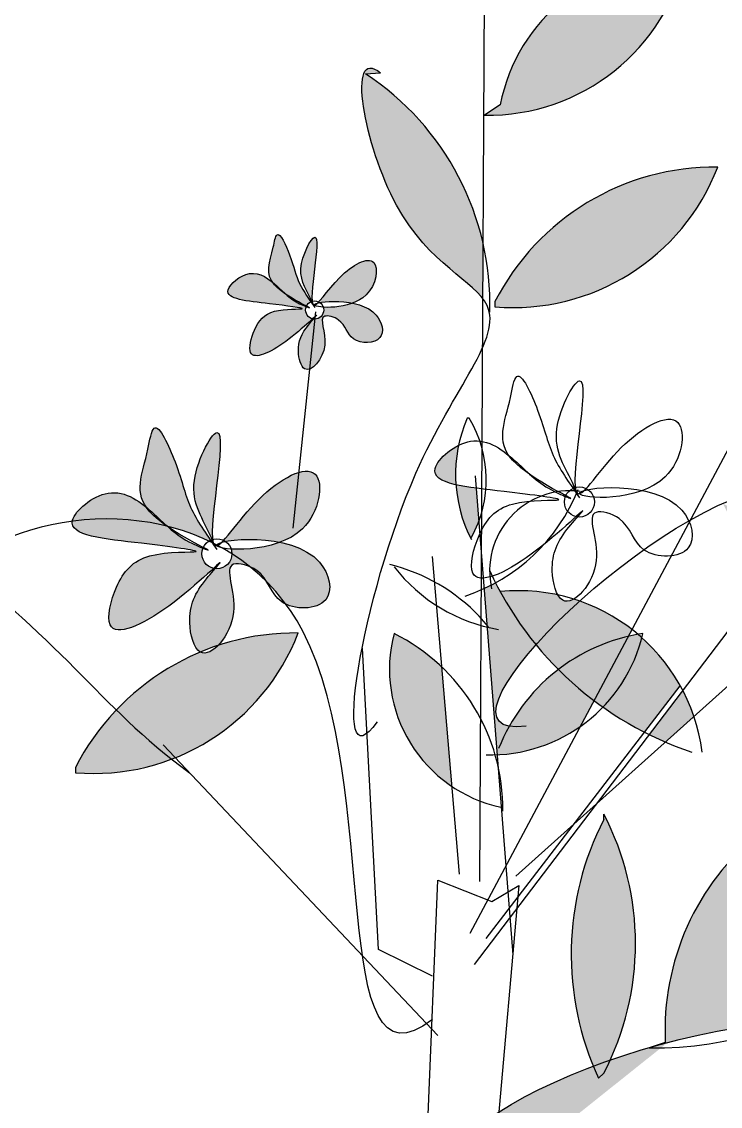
# Model space of a CAD drawing. Header units: millimetres. Extents: x 351279 to 387190, y -1289537 to -1277077.
# Drawn here: x 358869.1 to 358921.3, y -1283319.8 to -1283238.8 of the extents above; entities that cross this region are included whole.
import ezdxf

# ---------------------------------------------------------------- set-up
doc = ezdxf.new("R2010")
doc.units = ezdxf.units.MM
doc.header["$LTSCALE"] = 20

# ---------------------------------------------------------------- blocks, each defined once
blk = doc.blocks.new('fhfghfghdf')
h = blk.add_hatch(color=232)
h.paths.add_polyline_path([(-90030.0408381067, 5932.037843426331), (-90030.06616863665, 5931.996554873164, 0.3211937202647364), (-90027.25127120432, 5911.508832451876), (-90026.8471171647, 5911.508832451876, 0.3315970748971576)])
h.paths.add_polyline_path([(-90048.19444010619, 5968.058353575278, 0.2445812914340695), (-90046.14724515732, 5940.430810709769), (-90045.7430911177, 5942.038845522579, 0.2402841023309224)])
h.paths.add_polyline_path([(-90037.70255285797, 5968.555566073828), (-90037.70255285797, 5968.958707196291, 0.3334594632524944), (-90057.4068348914, 5980.609032658514), (-90057.81098893103, 5980.609032658514, 0.1257446693945265)])
edge = h.paths.add_edge_path()
edge.add_spline(control_points=[(-90029.04396051963, 5959.104460407953), (-90029.11724380749, 5959.166261931759), (-90029.19091539657, 5959.227861792963), (-90029.26495098052, 5959.289245518288)], knot_values=[44.35602389406913, 44.35602389406913, 44.35602389406913, 44.35602389406913, 44.92837347126904, 44.92837347126904, 44.92837347126904, 44.92837347126904], degree=3, periodic=0)
edge.add_line((-90029.26495098052, 5959.289245518288), (-90029.26495098052, 5957.706993180092))
edge.add_arc((-90017.31431329258, 5943.679274813094), 18.42809332872148, 130.4286818181292, 151.6390803668907)
edge.add_spline(control_points=[(-90033.53053385507, 5952.433063387224), (-90032.06539878261, 5950.178923204992), (-90030.68449070911, 5947.844768975488), (-90029.31722114365, 5945.560465883888)], knot_values=[388.6644557781722, 388.6644557781722, 388.6644557781722, 388.6644557781722, 411.888008713775, 411.888008713775, 411.888008713775, 411.888008713775], degree=3, periodic=0)
edge.add_arc((-90059.67602661115, 5952.947732282104), 31.24465993176573, 346.3238960305467, 371.3644437658426)
edge = h.paths.add_edge_path()
edge.add_spline(control_points=[(-90060.19819560445, 5985.476467968098), (-90062.24497605085, 5990.642876185229), (-90063.64276351334, 5996.33190384095), (-90064.9684626144, 6002.351294294704)], knot_values=[199.8446034045002, 199.8446034045002, 199.8446034045002, 199.8446034045002, 253.8935608876245, 253.8935608876245, 253.8935608876245, 253.8935608876245], degree=3, periodic=0)
edge.add_arc((-90076.6163226232, 5989.946958763475), 17.0158803109278, 46.80143936070097, 49.91219503292963)
edge.add_arc((-90052.72269627807, 5990.549405608946), 17.93017949576579, 136.1758865720884, 224.8875711919066)
edge.add_line((-90065.42610188665, 5977.895757016758), (-90065.02194784698, 5977.492615894254))
edge.add_arc((-90076.6163226232, 5989.946958763475), 17.0158803109278, 312.9520090475782, 344.7682065498893)
edge = h.paths.add_edge_path()
edge.add_spline(control_points=[(-90064.9684626144, 6002.351294294704), (-90063.64276351334, 5996.33190384095), (-90062.24497605085, 5990.642876185229), (-90060.19819560445, 5985.476467968098)], knot_values=[199.8446034045002, 199.8446034045002, 199.8446034045002, 199.8446034045002, 253.8935608876245, 253.8935608876245, 253.8935608876245, 253.8935608876245], degree=3, periodic=0)
edge.add_arc((-90076.6163226232, 5989.946958763475), 17.0158803109278, 344.7682065498872, 406.8014393607017)
edge = h.paths.add_edge_path()
edge.add_line((-90071.46005079207, 6050.610638296182), (-90071.8642048317, 6050.207497173719))
edge.add_arc((-90076.6053034531, 6031.804571232104), 19.00383380664665, 75.55318758878634, 183.1098272321223)
edge.add_spline(control_points=[(-90109.11728068766, 6019.976442688281), (-90117.38784171232, 6023.006248162765), (-90099.32397739588, 6031.652357266052), (-90086.5382256648, 6032.431122687534)], knot_values=[0, 0, 0, 0, 82.57555180962385, 82.57555180962385, 82.57555180962385, 82.57555180962385], degree=3, periodic=0)
edge.add_arc((-90096.19144184409, 6055.78025714205), 25.26591898939923, 292.4616347306597, 348.1934248338533)
h.paths.add_polyline_path([(-90072.66542248902, 6001.998160510237), (-90072.66542248902, 6002.799913079314, 0.2315958028063422), (-90076.43893017851, 6029.361713392753, 0.2788354804502062)])
edge = h.paths.add_edge_path(flags=17)
edge.add_arc((-90080.64091615476, 6037.511246546485), 21.97345675393397, 152.184716128559, 202.374750704442)
edge.add_spline(control_points=[(-90100.96007650123, 6029.146766614533), (-90100.54731201749, 6029.302300678271), (-90100.12783591647, 6029.454551320488), (-90099.70279268523, 6029.603030384864)], knot_values=[52.76892196994639, 52.76892196994639, 52.76892196994639, 52.76892196994639, 55.5006365901859, 55.5006365901859, 55.5006365901859, 55.5006365901859], degree=3, periodic=0)
edge.add_arc((-90118.75179882161, 6038.296715368205), 20.93907336473535, 335.4687444736441, 386.8824472390087)
edge = h.paths.add_edge_path()
edge.add_ellipse((-90111.0246041375, 6027.126535512085), major_axis=(-53.42632785916329, 0), ratio=0.187329327768345, start_angle=101.16663213360329, end_angle=109.5850379430043, ccw=False)
edge.add_arc((-90084.0355713289, 6036.51815828422), 25.4167077686322, 229.0971000890831, 251.6182804077233)
edge.add_line((-90092.05063554463, 6012.398295527274), (-90091.27777957376, 6012.398295527274))
edge.add_arc((-90105.0018071154, 6010.606156406569), 13.8405453140987, 7.439817222256023, 30.81995260291743)
edge = h.paths.add_edge_path()
edge.add_arc((-90123.19531306502, 6043.012296402207), 18.47965123778917, 89.39543683551527, 108.252273402177)
edge.add_spline(control_points=[(-90128.98316734399, 6060.562175396539), (-90129.44205725953, 6060.090626386652), (-90129.94611567805, 6059.862593222267), (-90130.3172246035, 6060.064448345831)], knot_values=[192.4519261778176, 192.4519261778176, 192.4519261778176, 192.4519261778176, 197.8944604634299, 197.8944604634299, 197.8944604634299, 197.8944604634299], degree=3, periodic=0)
edge.add_arc((-90123.19531306502, 6043.012296402207), 18.47965123778917, 112.6680842649765, 136.4776870886987)
edge.add_spline(control_points=[(-90136.59502362912, 6055.738068153592), (-90135.32963384963, 6054.503163063014), (-90134.01480219982, 6053.296800656759), (-90132.46537476937, 6052.067859068076)], knot_values=[140.4680655407784, 140.4680655407784, 140.4680655407784, 140.4680655407784, 160.1639195077107, 160.1639195077107, 160.1639195077107, 160.1639195077107], degree=3, periodic=0)
edge.add_arc((-90138.28727575239, 6067.380843858618), 16.38236961649548, 290.8164902992045, 338.9287719473182)
edge = h.paths.add_edge_path()
edge.add_spline(control_points=[(-90145.84341682424, 6064.550350777487), (-90146.38686399044, 6065.00522359414), (-90146.95864130829, 6065.471368902829), (-90147.5630785448, 6065.94998217262)], knot_values=[92.72362769117014, 92.72362769117014, 92.72362769117014, 92.72362769117014, 98.35592228130163, 98.35592228130163, 98.35592228130163, 98.35592228130163], degree=3, periodic=0)
edge.add_arc((-90131.31776695813, 6049.512040732388), 23.11095124266154, 134.6623117713088, 191.5947585914962)
edge.add_line((-90153.95710781154, 6044.867009724551), (-90153.18425184068, 6044.867009724551))
edge.add_arc((-90163.35667177809, 6059.871319336243), 18.12753249359946, 304.1359574526325, 374.9583842200699)
edge = h.paths.add_edge_path()
edge.add_arc((-90131.72031441609, 6077.71211687384), 21.97345675393397, 152.184716128559, 202.6450060380954)
edge.add_spline(control_points=[(-90151.99979491388, 6069.251888008343), (-90151.76994880657, 6069.090196817124), (-90151.54322261053, 6068.929539854166), (-90151.31991326695, 6068.770082555036)], knot_values=[80.50595904682069, 80.50595904682069, 80.50595904682069, 80.50595904682069, 82.2035474784287, 82.2035474784287, 82.2035474784287, 82.2035474784287], degree=3, periodic=0)
edge.add_line((-90151.31991326695, 6068.770082555036), (-90151.25565712628, 6068.83352295297))
edge.add_arc((-90169.83119708292, 6078.49758569556), 20.93907336473535, 332.5139591992158, 386.8824472390087)
h.paths.add_polyline_path([(-90158.99130725201, 6059.167195372158), (-90158.60133405504, 6059.55674746769, 0.1322657631513405), (-90173.30686875757, 6071.15271682399, 0.2538059405360158)])
h.paths.add_polyline_path([(-90163.24556029972, 6056.852531176383, 0.2842601180238745), (-90179.88678013858, 6046.801181175882), (-90179.88678013858, 6046.416158755595, 0.3329979746105446)])
edge = h.paths.add_edge_path()
edge.add_spline(control_points=[(-90177.9225747069, 6060.694839113546), (-90177.81274984144, 6060.644469145711), (-90177.70293745985, 6060.594489314558), (-90177.59314957394, 6060.544909567572)], knot_values=[268.4580200904438, 268.4580200904438, 268.4580200904438, 268.4580200904438, 269.1642707696947, 269.1642707696947, 269.1642707696947, 269.1642707696947], degree=3, periodic=0)
edge.add_arc((-90197.80019136831, 6059.169460209485), 20.25379961922844, 3.893992511114864, 41.8875622623091)
edge.add_arc((-90170.67454749641, 6053.616413162447), 22.56179802157665, 122.2748304949121, 128.9709508098927)
edge.add_arc((-90153.14088055432, 6084.671033967324), 34.48173842397203, 203.0731735195908, 224.0535375253923)
h.paths.add_polyline_path([(-90093.99341110286, 6112.123631990727), (-90094.37629387673, 6111.73860957044, 0.3668423731564957), (-90107.91899941262, 6100.912685054715), (-90109.08182857928, 6100.14264021414, 0.3559281893814745)])
h.paths.add_polyline_path([(-90108.30897260841, 6086.227476987418), (-90108.30897260841, 6085.84245456713, 0.3329979746105446), (-90091.66775276956, 6096.278826987917, 0.2842601180238745)])
h.paths.add_polyline_path([(-90081.43565505331, 6092.711979336702, 0.08969924883445829), (-90079.67784959612, 6117.921616668874), (-90080.45070556697, 6117.151571828895, 0.3337661477332975)])
h.paths.add_polyline_path([(-90085.5784842267, 6068.661054126933), (-90088.09404080361, 6065.354338672748), (-90084.70495861467, 6062.645986178692), (-90080.45070556697, 6062.645986178692), (-90081.22356153664, 6064.58015763002), (-90083.15924667416, 6066.514329081358)])
h.paths.add_polyline_path([(-90088.5763288885, 6065.739754565531), (-90088.09404080361, 6065.354338672748), (-90085.5784842267, 6068.661054126933), (-90086.640643751, 6069.60356779235), (-90090.51201402482, 6070.763164728458), (-90091.28486999568, 6071.15271682399)])
edge = h.paths.add_edge_path()
edge.add_line((-90072.32508224544, 6066.124776985819), (-90075.02212187757, 6064.586716659504))
edge.add_spline(control_points=[(-90075.02212187757, 6064.586716659506), (-90074.89710878032, 6064.456194203663), (-90074.64528622109, 6064.195486839139), (-90074.38863223504, 6063.935128180534), (-90074.25943451525, 6063.805583114203)], knot_values=[126.4019545112418, 126.4019545112418, 126.4019545112418, 126.4019545112418, 127.7917009070524, 129.1767737772356, 129.1767737772356, 129.1767737772356, 129.1767737772356], degree=3, periodic=0)
edge.add_line((-90074.25943451525, 6063.805583114203), (-90072.71505544122, 6063.805583114203))
edge.add_line((-90072.71505544124, 6063.805583114203), (-90068.45371197161, 6063.805583114203))
edge.add_line((-90068.45371197161, 6063.8055831142), (-90065.74517086444, 6064.195135209732))
edge.add_line((-90065.74517086444, 6064.195135209732), (-90062.65374698339, 6065.35473214584))
edge.add_line((-90062.65374698337, 6065.35473214584), (-90065.36228809055, 6066.124776985819))
edge.add_line((-90065.36228809056, 6066.124776985819), (-90069.22656794247, 6066.124776985819))
edge.add_line((-90069.22656794246, 6066.124776985819), (-90072.32508224543, 6066.124776985819))
edge = h.paths.add_edge_path()
edge.add_arc((-90152.99281045434, 6098.031854251772), 28.43423137587122, 232.7386717465828, 270.9933444079006)
edge.add_spline(control_points=[(-90152.49986716898, 6069.601896093975), (-90154.14663776233, 6070.74879137674), (-90155.93714512873, 6071.940954108929), (-90157.76812604773, 6073.120852997217)], knot_values=[67.34864551591411, 67.34864551591411, 67.34864551591411, 67.34864551591411, 79.28644178315791, 79.28644178315791, 79.28644178315791, 79.28644178315791], degree=3, periodic=0)
edge.add_line((-90157.76812604773, 6073.120852997217), (-90170.20835445459, 6075.401552470499))
h.paths.add_polyline_path([(-90112.28110299123, 6058.94842766858, 0.07469768154949827), (-90115.8460909253, 6061.441092487747, 0.3190295147364315), (-90111.52392610985, 6050.035410042433)])
h.paths.add_polyline_path([(-90100.90539108278, 6056.436079810294), (-90098.34853585379, 6061.230782381756, 0.10594536143564), (-90103.5748522003, 6058.760865434742, 0.03486061054035849)])
h = blk.add_hatch(color=232)
edge = h.paths.add_edge_path()
edge.add_line((-90117.98030787047, 6103.236408600982), (-90116.86427548727, 6103.306165604528))
edge.add_spline(control_points=[(-90116.86427548727, 6103.306165604526), (-90119.43854721166, 6105.40177887092), (-90116.79876771019, 6090.934829508542), (-90110.4515940897, 6088.040184249598), (-90109.23765918023, 6086.485740195497)], knot_values=[104.4234189401281, 104.4234189401281, 104.4234189401281, 104.4234189401281, 135.5428695089442, 163.8360667893204, 163.8360667893204, 163.8360667893204, 163.8360667893204], degree=3, periodic=0)
edge.add_line((-90109.23765918023, 6086.485740195497), (-90109.21578980243, 6090.680700561858))
edge.add_arc((-90129.25000224069, 6086.032700939054), 20.56632121977882, 13.06172025543526, 56.77225115189983)
h = blk.add_hatch(color=232)
edge = h.paths.add_edge_path()
edge.add_line((-90086.25067055521, 6101.302237149651), (-90086.25067055521, 6100.912685054119))
edge.add_arc((-90066.715327845, 6090.852705585339), 21.97345675393397, 152.7532063356787, 204.9345132926361)
edge.add_line((-90086.64064375218, 6081.589089244182), (-90086.2506705552, 6081.97411166447))
edge.add_arc((-90104.82621051185, 6091.638174407059), 20.93907336473535, 332.5139591992158, 343.0198936951329)
edge.add_spline(control_points=[(-90084.79995065476, 6085.523134790667), (-90085.2643928454, 6086.000882136629), (-90086.37431896618, 6087.021190677362), (-90085.1970309849, 6087.044818516032), (-90084.42014764785, 6086.943774364004)], knot_values=[378.1534037325803, 378.1534037325803, 378.1534037325803, 378.1534037325803, 383.1142303562885, 388.7113250484697, 388.7113250484697, 388.7113250484697, 388.7113250484697], degree=3, periodic=0)
edge.add_arc((-90104.82621051185, 6091.638174407059), 20.93907336473535, 347.0445539106203, 387.4860408007881)
edge = h.paths.add_edge_path()
edge.add_line((-90101.93089154943, 6054.51302618224), (-90100.90539108278, 6056.436079810294))
edge.add_arc((-90085.58837369135, 6076.719028610381), 25.4167077686322, 224.9548653517461, 232.9410946995367, ccw=False)
edge.add_arc((-90095.19883303506, 6047.801675177237), 13.79353283813911, 127.3903826786645, 150.8649509147978)
edge.add_spline(control_points=[(-90107.24713302788, 6054.517329682913), (-90109.25528146458, 6054.87967160815), (-90108.02206429411, 6057.487542151741), (-90105.24637188735, 6060.607785929504)], knot_values=[4.865792126854817, 4.865792126854817, 4.865792126854817, 4.865792126854817, 34.40483259523285, 34.40483259523285, 34.40483259523285, 34.40483259523285], degree=3, periodic=0)
edge.add_arc((-90085.58837369135, 6076.719028610381), 25.41670776863221, 206.8550756605941, 219.337256920052, ccw=False)
edge.add_arc((-90114.84834019397, 6077.271161123414), 13.71734811357046, 294.77054381933374, 298.68574841727116, ccw=False)
edge.add_line((-90109.10097254084, 6064.815905030965), (-90108.88074187131, 6062.018699228172))
edge.add_line((-90108.88074187131, 6062.018699228172), (-90108.77983198219, 6061.902924079695))
edge.add_arc((-90105.96128670247, 6074.068363001003), 12.48767799239749, 256.5146961438729, 256.9555962966364, ccw=False)
edge.add_line((-90108.87336259885, 6061.924973210029), (-90108.12334826539, 6052.398850212296))
edge.add_arc((-90108.65994848487, 6064.096553757307), 11.71000461240182, 272.6264462737878, 305.0745439567568)
h.paths.add_polyline_path([(-90100.90539108278, 6056.436079810294, 0.008047560419587962), (-90100.24467009131, 6055.953624457505, 0.1288600024161268), (-90097.33256471784, 6061.127617076118, 0.006962773850435288), (-90097.62353900932, 6061.380421404159, 0.01341954638888258), (-90098.34853585379, 6061.230782381756)])
edge = h.paths.add_edge_path()
edge.add_arc((-90123.19531306502, 6043.012296402204), 18.47965123778917, 136.4776870886962, 152.8687840443968)
edge.add_line((-90139.64154630598, 6051.439568917925), (-90139.64154630598, 6051.054546497637))
edge.add_arc((-90138.28727575239, 6067.380843858618), 16.38236961649549, 265.258156315511, 290.8164902992064)
edge.add_spline(control_points=[(-90132.46537476937, 6052.067859068076), (-90134.01480219982, 6053.296800656759), (-90135.32963384963, 6054.503163063014), (-90136.59502362912, 6055.738068153592)], knot_values=[140.4680655407784, 140.4680655407784, 140.4680655407784, 140.4680655407784, 160.1639195077107, 160.1639195077107, 160.1639195077107, 160.1639195077107], degree=3, periodic=0)
h = blk.add_hatch(color=232)
edge = h.paths.add_edge_path()
edge.add_spline(control_points=[(-90122.0604575137, 6086.212093542298), (-90122.37040870228, 6086.665532385438), (-90123.131330252, 6087.787991004405), (-90123.3695372417, 6089.233114347505), (-90124.59395023201, 6091.92183627806), (-90124.95238657178, 6089.52766600931), (-90125.47299993325, 6088.468812023726), (-90124.94473781585, 6087.694286953189)], knot_values=[218.7787698190468, 218.7787698190468, 218.7787698190468, 218.7787698190468, 223.7875977150423, 230.9138840918912, 236.4396239662719, 239.498314019668, 247.5293923610063, 247.5293923610063, 247.5293923610063, 247.5293923610063], degree=3, periodic=0)
edge.add_spline(control_points=[(-90124.94473781585, 6087.694286953189), (-90124.8198922192, 6087.592826655356), (-90124.47021438443, 6087.283622571078), (-90124.1664115486, 6086.987392949528), (-90123.95633559169, 6086.802050268365)], knot_values=[198.1875472564854, 198.1875472564854, 198.1875472564854, 198.1875472564854, 199.6149998688543, 202.3553001711438, 202.3553001711438, 202.3553001711438, 202.3553001711438], degree=3, periodic=0)
edge.add_spline(control_points=[(-90123.95633559166, 6086.802050268362), (-90123.37672787001, 6086.406271344638), (-90122.72135189617, 6086.063082908943), (-90122.38421799657, 6085.887400042458)], knot_values=[211.3528258059379, 211.3528258059379, 211.3528258059379, 211.3528258059379, 215.6750543318055, 215.6750543318055, 215.6750543318055, 215.6750543318055], degree=3, periodic=0)
edge.add_arc((-90121.77368350467, 6085.602381763988), 0.6737861566238487, 115.18964541410071, 154.9752325840119, ccw=False)
edge = h.paths.add_edge_path()
edge.add_spline(control_points=[(-90118.94415618814, 6086.114788613209), (-90118.56428358615, 6086.25685272988), (-90117.24316264216, 6086.999241967595), (-90116.75731723319, 6090.186816892351), (-90119.75859091575, 6088.526008390603), (-90121.10557911376, 6086.59745221612), (-90121.47378942624, 6086.205748424135)], knot_values=[35.0171994360673, 35.0171994360673, 35.0171994360673, 35.0171994360673, 37.87538001956179, 45.6879551700169, 54.34448267849668, 60.36521150076497, 60.36521150076497, 60.36521150076497, 60.36521150076497], degree=3, periodic=0)
edge.add_arc((-90121.77368350467, 6085.602381763988), 0.6737861566238486, 55.41907052673332, 63.57103605280389, ccw=False)
edge.add_spline(control_points=[(-90121.39126287226, 6086.157126971063), (-90120.86391835114, 6086.263535745398), (-90119.87495470124, 6086.306308547192), (-90118.94415618814, 6086.114788613209)], knot_values=[72.89782308056587, 72.89782308056587, 72.89782308056587, 72.89782308056587, 79.43156961281883, 79.43156961281883, 79.43156961281883, 79.43156961281883], degree=3, periodic=0)
edge = h.paths.add_edge_path()
edge.add_arc((-90121.77368350468, 6085.602381763985), 0.6737861566238487, 106.71382494261411, 108.740862855615, ccw=False)
edge.add_spline(control_points=[(-90121.96745876051, 6086.247702564121), (-90122.09274812635, 6087.329830918435), (-90120.84159581589, 6093.282337684728), (-90123.4299358651, 6088.353609129757), (-90122.30915954524, 6087.037493093926), (-90121.99016321536, 6086.240444707367)], knot_values=[0.253399560918897, 0.253399560918897, 0.253399560918897, 0.253399560918897, 14.24542309471246, 22.24224833511056, 30.31455166016743, 30.31455166016743, 30.31455166016743, 30.31455166016743], degree=3, periodic=0)
edge = h.paths.add_edge_path()
edge.add_spline(control_points=[(-90118.94415618814, 6086.114788613209), (-90119.70154160372, 6085.831542889549), (-90120.56231395705, 6085.774032878957), (-90121.13391018398, 6085.813753197712)], knot_values=[60.36521150076497, 60.36521150076497, 60.36521150076497, 60.36521150076497, 66.0638175011665, 66.0638175011665, 66.0638175011665, 66.0638175011665], degree=3, periodic=0)
edge.add_arc((-90121.77368350467, 6085.602381763988), 0.6737861566238487, 0, 18.282774194160027, ccw=False)
edge.add_arc((-90121.77368350467, 6085.602381763988), 0.6737861566238486, -87.54215271700679, 0, ccw=False)
edge.add_line((-90121.74478860838, 6084.929215462229), (-90122.13495318941, 6081.198561154413))
edge.add_spline(control_points=[(-90122.1349531894, 6081.198561154413), (-90121.66144939266, 6081.387511752714), (-90120.45109144147, 6083.110414109911), (-90121.76628632529, 6085.477753031693), (-90119.50180448343, 6084.8665277308), (-90119.2713735072, 6083.064536312164), (-90116.38132206163, 6083.074450960647), (-90116.86692677802, 6085.401753961472), (-90118.25265789844, 6085.972506792893), (-90118.94415618814, 6086.114788613209)], knot_values=[79.43156961281883, 79.43156961281883, 79.43156961281883, 79.43156961281883, 85.03639323286765, 91.76296139456403, 95.10988063055116, 100.7311692297701, 106.8933113393629, 112.2400409897075, 117.0940179661884, 117.0940179661884, 117.0940179661884, 117.0940179661884], degree=3, periodic=0)
edge = h.paths.add_edge_path(flags=16)
edge.add_line((-90122.1349531894, 6081.198561154413), (-90121.74478860837, 6084.929215462229))
edge.add_arc((-90121.77368350467, 6085.602381763988), 0.6737861566238487, 262.9584835975006, 272.45784728296843, ccw=False)
edge.add_spline(control_points=[(-90121.85628194448, 6084.933677582306), (-90121.9715376132, 6084.802438005165), (-90122.68372427246, 6083.983338743446), (-90123.20028086069, 6082.937281024039), (-90122.75906625365, 6081.129051952344), (-90122.27559224753, 6081.142439462541), (-90122.1349531894, 6081.198561154413)], knot_values=[117.0940179661884, 117.0940179661884, 117.0940179661884, 117.0940179661884, 118.7404908743702, 125.3196605064473, 129.6667221514628, 131.331454557908, 131.331454557908, 131.331454557908, 131.331454557908], degree=3, periodic=0)
edge = h.paths.add_edge_path()
edge.add_arc((-90121.77368350467, 6085.602381763988), 0.6737861566238487, 180, 256.8824360010595, ccw=False)
edge.add_arc((-90121.77368350467, 6085.602381763988), 0.6737861566238487, 158.2938232482032, 180, ccw=False)
edge.add_spline(control_points=[(-90122.399693308, 6085.851579498718), (-90122.54104344334, 6085.908598061121), (-90123.20487916097, 6086.192320473358), (-90123.65435469449, 6086.535623067612), (-90123.95633559169, 6086.802050268365)], knot_values=[202.3553001711438, 202.3553001711438, 202.3553001711438, 202.3553001711438, 203.8923569899075, 207.8314957472679, 207.8314957472679, 207.8314957472679, 207.8314957472679], degree=3, periodic=0)
edge.add_spline(control_points=[(-90123.95633559166, 6086.802050268362), (-90124.27234116627, 6087.01783128978), (-90124.65888369492, 6087.322622418846), (-90124.89558835594, 6087.622225210253), (-90124.94473781585, 6087.694286953189)], knot_values=[215.6750543318055, 215.6750543318055, 215.6750543318055, 215.6750543318055, 218.0315590121149, 218.7787698190467, 218.7787698190467, 218.7787698190467, 218.7787698190467], degree=3, periodic=0)
edge.add_spline(control_points=[(-90124.94473781585, 6087.694286953189), (-90125.43932243461, 6088.096229064659), (-90126.64952875453, 6088.796294777593), (-90129.39739390904, 6086.466829363841), (-90125.6182410006, 6086.171191583521), (-90121.45696495222, 6085.586023048253), (-90125.13501724675, 6085.785215502619), (-90126.30285266551, 6084.415112462034), (-90127.01806340016, 6081.550145309974), (-90124.37798465684, 6082.71573399344), (-90122.3484431278, 6084.56237636948), (-90121.92659918447, 6084.94617708576)], knot_values=[135.9289257184224, 135.9289257184224, 135.9289257184224, 135.9289257184224, 141.5838797179358, 147.8448565204012, 158.0319111267112, 165.7393203983002, 172.213749047575, 178.6309032770822, 183.9714563760886, 192.5863755076898, 198.1875472564854, 198.1875472564854, 198.1875472564854, 198.1875472564854], degree=3, periodic=0)
h = blk.add_hatch(color=232)
edge = h.paths.add_edge_path()
edge.add_spline(control_points=[(-90124.94473781585, 6087.694286953189), (-90125.43932243461, 6088.096229064659), (-90126.64952875453, 6088.796294777593), (-90129.39739390904, 6086.466829363841), (-90125.6182410006, 6086.171191583521), (-90121.45696495222, 6085.586023048253), (-90125.13501724675, 6085.785215502619), (-90126.30285266551, 6084.415112462034), (-90127.01806340016, 6081.550145309974), (-90124.37798465684, 6082.71573399344), (-90122.3484431278, 6084.56237636948), (-90121.92659918447, 6084.94617708576)], knot_values=[135.9289257184224, 135.9289257184224, 135.9289257184224, 135.9289257184224, 141.5838797179358, 147.8448565204012, 158.0319111267112, 165.7393203983002, 172.213749047575, 178.6309032770822, 183.9714563760886, 192.5863755076898, 198.1875472564854, 198.1875472564854, 198.1875472564854, 198.1875472564854], degree=3, periodic=0)
edge.add_arc((-90121.77368350467, 6085.602381763988), 0.6737861566238487, 180, 256.8824360010595, ccw=False)
edge.add_arc((-90121.77368350467, 6085.602381763988), 0.6737861566238487, 158.2938232482032, 180, ccw=False)
edge.add_spline(control_points=[(-90122.399693308, 6085.851579498718), (-90122.54104344334, 6085.908598061121), (-90123.20487916097, 6086.192320473358), (-90123.65435469449, 6086.535623067612), (-90123.95633559169, 6086.802050268365)], knot_values=[202.3553001711438, 202.3553001711438, 202.3553001711438, 202.3553001711438, 203.8923569899075, 207.8314957472679, 207.8314957472679, 207.8314957472679, 207.8314957472679], degree=3, periodic=0)
edge.add_spline(control_points=[(-90123.95633559166, 6086.802050268362), (-90124.27234116627, 6087.01783128978), (-90124.65888369492, 6087.322622418846), (-90124.89558835594, 6087.622225210253), (-90124.94473781585, 6087.694286953189)], knot_values=[215.6750543318055, 215.6750543318055, 215.6750543318055, 215.6750543318055, 218.0315590121149, 218.7787698190467, 218.7787698190467, 218.7787698190467, 218.7787698190467], degree=3, periodic=0)
h = blk.add_hatch(color=232)
edge = h.paths.add_edge_path()
edge.add_arc((-90129.07681790409, 6067.402145485457), 1.122976927706415, 55.419070526370774, 63.5710360526092, ccw=False)
edge.add_spline(control_points=[(-90128.4394501834, 6068.326720830573), (-90127.56054264819, 6068.504068787803), (-90125.91226989837, 6068.57535679079), (-90124.3609390432, 6068.256156900821)], knot_values=[121.4963718009359, 121.4963718009359, 121.4963718009359, 121.4963718009359, 132.3859493546878, 132.3859493546878, 132.3859493546878, 132.3859493546878], degree=3, periodic=0)
edge.add_spline(control_points=[(-90124.3609390432, 6068.256156900818), (-90123.72781803989, 6068.492930428608), (-90121.5259497999, 6069.730245824798), (-90120.71620745164, 6075.04287069939), (-90125.7183302559, 6072.27485652981), (-90127.96331058591, 6069.060596239011), (-90128.57699444002, 6068.407756585701)], knot_values=[58.36199906011234, 58.36199906011234, 58.36199906011234, 58.36199906011234, 63.12563336593662, 76.14659195002747, 90.57413779748995, 100.6086858346034, 100.6086858346034, 100.6086858346034, 100.6086858346034], degree=3, periodic=0)
edge = h.paths.add_edge_path()
edge.add_spline(control_points=[(-90124.3609390432, 6068.256156900818), (-90125.62324806918, 6067.784080694723), (-90127.05786865806, 6067.688230677068), (-90128.01052903627, 6067.754431208327)], knot_values=[100.6086858346034, 100.6086858346034, 100.6086858346034, 100.6086858346034, 110.1063625019394, 110.1063625019394, 110.1063625019394, 110.1063625019394], degree=3, periodic=0)
edge.add_arc((-90129.07681790409, 6067.402145485455), 1.122976927706415, 0.2914155464187047, 18.282774194116882, ccw=False)
edge.add_spline(control_points=[(-90127.9538555015, 6067.40785710203), (-90127.48438749519, 6067.109098554152), (-90127.02876206885, 6066.783135616217), (-90126.58941185882, 6066.429259183831)], knot_values=[112.018046326353, 112.018046326353, 112.018046326353, 112.018046326353, 116.7250447427795, 116.7250447427795, 116.7250447427795, 116.7250447427795], degree=3, periodic=0)
edge.add_spline(control_points=[(-90126.58941185882, 6066.429259183819), (-90126.41764698635, 6066.353178910344), (-90125.88118741482, 6066.05496972909), (-90125.55299930913, 6065.627405399133), (-90125.35706137645, 6065.318022315888)], knot_values=[165.6327396693132, 165.6327396693132, 165.6327396693132, 165.6327396693132, 167.1507357991696, 170.5441743772772, 170.5441743772772, 170.5441743772772, 170.5441743772772], degree=3, periodic=0)
edge.add_spline(control_points=[(-90125.35706137645, 6065.318022315888), (-90124.84541570056, 6064.802131472144), (-90124.3634548825, 6064.240687404282), (-90123.9160682602, 6063.632264888598)], knot_values=[101.5043038928614, 101.5043038928614, 101.5043038928614, 101.5043038928614, 107.4445121538671, 107.4445121538671, 107.4445121538671, 107.4445121538671], degree=3, periodic=0)
edge.add_spline(control_points=[(-90123.9160682602, 6063.632264888598), (-90122.96692800846, 6063.188040008605), (-90120.1222031075, 6063.345425944594), (-90120.89889002632, 6067.067765814592), (-90123.2084418937, 6068.019020533628), (-90124.3609390432, 6068.256156900818)], knot_values=[132.3859493546878, 132.3859493546878, 132.3859493546878, 132.3859493546878, 141.5558736514289, 150.4670897353369, 158.5570513628073, 158.5570513628073, 158.5570513628073, 158.5570513628073], degree=3, periodic=0)
edge = h.paths.add_edge_path()
edge.add_spline(control_points=[(-90129.21448197041, 6066.287638515984), (-90129.40657475163, 6066.068905887412), (-90130.59355251705, 6064.703740451217), (-90131.45448016413, 6062.960310918872), (-90130.81505965407, 6060.339774932849), (-90130.31973320614, 6060.065812835502), (-90130.3172246035, 6060.064448345831)], knot_values=[197.8944604634299, 197.8944604634299, 197.8944604634299, 197.8944604634299, 200.6385819770642, 211.6038646971933, 218.8489674388851, 218.8857575965033, 218.8857575965033, 218.8857575965033, 218.8857575965033], degree=3, periodic=0)
edge.add_arc((-90123.195313065, 6043.012296402207), 18.47965123778917, 108.252273402188, 112.6680842649931, ccw=False)
edge.add_spline(control_points=[(-90128.98316734399, 6060.562175396539), (-90128.42359900796, 6061.13718017631), (-90127.09939087612, 6063.657271553631), (-90128.93715025285, 6066.965221846717), (-90127.0488334394, 6066.632752010878), (-90126.58941185882, 6066.429259183819)], knot_values=[170.5441743772771, 170.5441743772771, 170.5441743772771, 170.5441743772771, 177.1807766448697, 188.39172358103, 192.4519261778175, 192.4519261778175, 192.4519261778175, 192.4519261778175], degree=3, periodic=0)
edge.add_spline(control_points=[(-90126.58941185882, 6066.429259183831), (-90127.02876206885, 6066.783135616217), (-90127.48438749519, 6067.109098554152), (-90127.9538555015, 6067.40785710203)], knot_values=[112.018046326353, 112.018046326353, 112.018046326353, 112.018046326353, 116.7250447427795, 116.7250447427795, 116.7250447427795, 116.7250447427795], degree=3, periodic=0)
edge.add_arc((-90129.07681790409, 6067.402145485455), 1.122976927706415, -97.04151640257061, 0.2914155464187047, ccw=False)
edge = h.paths.add_edge_path()
edge.add_spline(control_points=[(-90129.39977666382, 6068.477680152343), (-90129.60859227355, 6070.28122740953), (-90127.52333842279, 6080.202072020021), (-90131.83723850483, 6071.987524428401), (-90129.9692779717, 6069.793997702017), (-90129.43761742192, 6068.465583724417)], knot_values=[0.4223326015317284, 0.4223326015317284, 0.4223326015317284, 0.4223326015317284, 23.74237182451741, 37.07041389184757, 50.52425276694039, 50.52425276694039, 50.52425276694039, 50.52425276694039], degree=3, periodic=0)
edge.add_arc((-90129.07681790409, 6067.402145485455), 1.122976927706415, 106.71382494357931, 108.7408628566323, ccw=False)
edge = h.paths.add_edge_path()
edge.add_spline(control_points=[(-90134.36190842271, 6070.888654134116), (-90134.1538324283, 6070.719553637726), (-90133.59341454016, 6070.224001782018), (-90133.10369594768, 6069.748445248339), (-90132.77574821805, 6069.455873213903)], knot_values=[330.3125787608175, 330.3125787608175, 330.3125787608175, 330.3125787608175, 332.6916664480759, 336.9921079003734, 336.9921079003734, 336.9921079003734, 336.9921079003734], degree=3, periodic=0)
edge.add_spline(control_points=[(-90132.77574821805, 6069.455873213906), (-90131.71038175058, 6069.190262097553), (-90130.66941212377, 6068.824943745066), (-90129.67227470937, 6068.354252818273)], knot_values=[122.2877213262195, 122.2877213262195, 122.2877213262195, 122.2877213262195, 131.6975692586058, 131.6975692586058, 131.6975692586058, 131.6975692586058], degree=3, periodic=0)
edge.add_arc((-90129.07681790408, 6067.402145485457), 1.122976927706415, 115.18964541420911, 122.022244933646, ccw=False)
edge.add_spline(control_points=[(-90129.55477458579, 6068.418331782639), (-90130.07135990009, 6069.174063187872), (-90131.33956248297, 6071.044827552814), (-90131.73657413249, 6073.453366457979), (-90133.77726244964, 6077.934569675574), (-90134.37465634928, 6073.944285894318), (-90135.24234528506, 6072.179529251679), (-90134.36190842271, 6070.88865413412)], knot_values=[364.6312830317013, 364.6312830317013, 364.6312830317013, 364.6312830317013, 372.9793295250271, 384.856473486443, 394.0660399437422, 399.1638566994029, 412.5489872683236, 412.5489872683236, 412.5489872683236, 412.5489872683236], degree=3, periodic=0)
edge = h.paths.add_edge_path()
edge.add_spline(control_points=[(-90139.86843761189, 6069.832910161075), (-90137.53132190548, 6070.138231212072), (-90135.11058158659, 6070.033998914592), (-90132.80338442186, 6069.462739602348)], knot_values=[131.778918768569, 131.778918768569, 131.778918768569, 131.778918768569, 152.1491969391895, 152.1491969391895, 152.1491969391895, 152.1491969391895], degree=3, periodic=0)
edge.add_spline(control_points=[(-90132.80338442186, 6069.462739602345), (-90133.29601145764, 6069.80475569361), (-90133.90239312446, 6070.290614405955), (-90134.27999265619, 6070.768551229223), (-90134.36190842271, 6070.888654134116)], knot_values=[359.6801278260764, 359.6801278260764, 359.6801278260764, 359.6801278260764, 363.3859316868385, 364.6312830317012, 364.6312830317012, 364.6312830317012, 364.6312830317012], degree=3, periodic=0)
edge.add_spline(control_points=[(-90134.36190842271, 6070.888654134116), (-90135.18621612065, 6071.558557653235), (-90137.20322665384, 6072.725333841465), (-90139.71416228738, 6070.596722215504), (-90139.86486203152, 6069.855734651989), (-90139.86843761189, 6069.832910161075)], knot_values=[310.115381828516, 310.115381828516, 310.115381828516, 310.115381828516, 319.5403051610605, 329.9752664985027, 330.3125787608175, 330.3125787608175, 330.3125787608175, 330.3125787608175], degree=3, periodic=0)
h = blk.add_hatch(color=232)
h.paths.add_polyline_path([(-90094.4740414016, 6057.561326810967, 0.08312705220090251), (-90097.33256471784, 6061.127617076118, -0.1288600024161268), (-90100.24467009131, 6055.953624457505, 0.03568170479926148), (-90097.14328443834, 6054.080718792171)])
edge = h.paths.add_edge_path()
edge.add_spline(control_points=[(-90101.9804409879, 6063.869862459222), (-90103.20086608944, 6062.768532075715), (-90104.3111691698, 6061.65907693468), (-90105.24637188735, 6060.607785929504)], knot_values=[34.40483259523285, 34.40483259523285, 34.40483259523285, 34.40483259523285, 44.35730097839237, 44.35730097839237, 44.35730097839237, 44.35730097839237], degree=3, periodic=0)
edge.add_arc((-90085.58837369135, 6076.719028610381), 25.41670776863221, 219.3372569200516, 224.9548653517456)
edge.add_arc((-90095.19883303506, 6047.801675177237), 13.79353283813911, 103.19973373913763, 127.3903826786626, ccw=False)
edge.add_line((-90098.34853585379, 6061.230782381756), (-90098.07421486295, 6061.745198507179))
edge.add_arc((-90106.55460947785, 6050.80702673273), 13.84054531409869, 52.21348021683324, 70.70145156179859)
edge = h.paths.add_edge_path()
edge.add_spline(control_points=[(-90105.24637188735, 6060.607785929504), (-90104.3111691698, 6061.65907693468), (-90103.20086608944, 6062.768532075715), (-90101.9804409879, 6063.869862459222)], knot_values=[34.40483259523285, 34.40483259523285, 34.40483259523285, 34.40483259523285, 44.35730097839237, 44.35730097839237, 44.35730097839237, 44.35730097839237], degree=3, periodic=0)
edge.add_arc((-90106.55460947785, 6050.80702673273), 13.84054531409869, 70.70145156178621, 72.63384363604203)
edge.add_spline(control_points=[(-90102.42352383424, 6064.016675705989), (-90102.72156015814, 6063.847300377828), (-90103.18109708666, 6063.779665963747), (-90103.50364001455, 6064.15230850334), (-90103.60456930519, 6064.329524932816)], knot_values=[194.464814182255, 194.464814182255, 194.464814182255, 194.464814182255, 197.9312506210481, 199.9646649096178, 199.9646649096178, 199.9646649096178, 199.9646649096178], degree=3, periodic=0)
edge.add_arc((-90106.55460947785, 6050.80702673273), 13.8405453140987, 77.69329086177926, 95.65736057703533)
edge.add_arc((-90085.58837369135, 6076.719028610381), 25.4167077686322, 208.5283897956546, 219.337256920051)
h.paths.add_polyline_path([(-90093.45097741071, 6055.262980193077, 0.03839862988492691), (-90094.2864783799, 6057.214339270398), (-90096.80085341449, 6053.909176961274, 0.01318613356764391), (-90095.58279473391, 6053.349805648977)])
edge = h.paths.add_edge_path()
edge.add_spline(control_points=[(-90109.689951013, 6072.296670555705), (-90110.25463467759, 6072.371111711822), (-90110.77693438585, 6072.453739606033), (-90111.22593097707, 6072.556566890774)], knot_values=[297.8138205286744, 297.8138205286744, 297.8138205286744, 297.8138205286744, 301.5883000364647, 301.5883000364647, 301.5883000364647, 301.5883000364647], degree=3, periodic=0)
edge.add_arc((-90100.7364565404, 6073.318795289646), 10.51713202780133, 184.1561514361146, 206.9852550450503)
edge.add_arc((-90117.92438757773, 6072.932371037831), 8.9623336272565, 330.7012224303789, 340.0597840605306)
edge.add_line((-90109.49935496782, 6069.875861661427), (-90109.689951013, 6072.296670555705))
edge = h.paths.add_edge_path()
edge.add_spline(control_points=[(-90111.02662147043, 6075.49194319139), (-90111.88674420511, 6075.062536031994), (-90113.50038106306, 6073.460239531417), (-90112.28040291303, 6072.798057557127), (-90111.22593097707, 6072.556566890774)], knot_values=[301.5883000364647, 301.5883000364647, 301.5883000364647, 301.5883000364647, 309.3570574969374, 318.2214515513035, 318.2214515513035, 318.2214515513035, 318.2214515513035], degree=3, periodic=0)
edge.add_arc((-90100.7364565404, 6073.318795289646), 10.51713202780133, 168.0751051085845, 184.1561514361051, ccw=False)
h = blk.add_hatch(color=232)
edge = h.paths.add_edge_path()
edge.add_arc((-90129.07681790409, 6067.402145485455), 1.122976927706415, 180, 256.8824360009444, ccw=False)
edge.add_arc((-90129.07681790409, 6067.402145485455), 1.122976927706415, 158.2938232482372, 179.9999999999703, ccw=False)
edge.add_spline(control_points=[(-90130.1201675763, 6067.817475043333), (-90130.3557511352, 6067.912505980674), (-90131.46214399794, 6068.385376667746), (-90132.21126988716, 6068.957547658187), (-90132.7145713825, 6069.40159299279)], knot_values=[337.2588336183427, 337.2588336183427, 337.2588336183427, 337.2588336183427, 339.8205949829531, 346.3858262454371, 346.3858262454371, 346.3858262454371, 346.3858262454371], degree=3, periodic=0)
edge.add_spline(control_points=[(-90132.7145713825, 6069.401592992793), (-90132.74430172057, 6069.42189403566), (-90132.77391244797, 6069.442278099883), (-90132.80338442186, 6069.462739602345)], knot_values=[359.4584238865124, 359.4584238865124, 359.4584238865124, 359.4584238865124, 359.6801278260764, 359.6801278260764, 359.6801278260764, 359.6801278260764], degree=3, periodic=0)
edge.add_spline(control_points=[(-90132.80338442186, 6069.462739602348), (-90135.11058158659, 6070.033998914592), (-90137.53132190548, 6070.138231212072), (-90139.86843761189, 6069.832910161075)], knot_values=[131.778918768569, 131.778918768569, 131.778918768569, 131.778918768569, 152.1491969391895, 152.1491969391895, 152.1491969391895, 152.1491969391895], degree=3, periodic=0)
edge.add_spline(control_points=[(-90139.86843761189, 6069.832910161075), (-90140.04483687312, 6068.706876648659), (-90135.42681368023, 6068.342061995255), (-90128.54895364998, 6067.37488095923), (-90134.67904080756, 6067.706868383171), (-90136.62543317214, 6065.423363315535), (-90137.81745106324, 6060.648418062093), (-90133.41731982438, 6062.591065867873), (-90130.0347506093, 6065.668803161275), (-90129.33167737043, 6066.308471021743)], knot_values=[226.5482095306897, 226.5482095306897, 226.5482095306897, 226.5482095306897, 243.1893216122215, 256.0350037315365, 266.8257181469909, 277.5209751961723, 286.4218970278494, 300.7800955805194, 310.115381828516, 310.115381828516, 310.115381828516, 310.115381828516], degree=3, periodic=0)
at = {"color": 232}
for p, q in [((-90109.08182857928, 6116.376997313077), (-90109.46471135315, 6042.932838273223)), ((-90117.98030787047, 6103.236408600979), (-90116.86427548727, 6103.306165604526)), ((-90107.91899941262, 6100.912685054715), (-90109.08182857928, 6100.14264021414)), ((-90108.30897260841, 6086.227476987418), (-90108.30897260841, 6085.84245456713)), ((-90123.37753690324, 6069.317292299325), (-90121.68859844384, 6085.466491498047)), ((-90110.16666310605, 6039.069025046401), (-90087.24332959947, 6082.055645823653)), ((-90110.22338648018, 6077.516910942966), (-90110.37937575874, 6077.516910942966)), ((-90080.45070556697, 6075.401552470499), (-90109.85468454895, 6036.749831174785)), ((-90106.94761163292, 6037.465519908838), (-90109.76250906642, 6073.218248865182)), ((-90110.96788076339, 6043.489988363557), (-90112.98156053957, 6067.193780410464)), ((-90083.93210264381, 6063.8055831142), (-90106.75617024598, 6043.322390368755)), ((-90109.51434430537, 6062.745639040644), (-90108.81948297439, 6061.948416147404)), ((-90117.00182966885, 6037.86413135546), (-90118.2072013658, 6060.363029712016)), ((-90108.9612914091, 6038.670413599782), (-90094.48265020308, 6057.550101207667)), ((-90112.57740649996, 6031.436521778279), (-90133.08290619073, 6053.133667566353)), ((-90139.64154630598, 6051.439568917925), (-90139.64154630598, 6051.054546497637)), ((-90100.17625886497, 6047.571226015265), (-90100.17625886497, 6047.960778110797)), ((-90113.37153373536, 6023.763251431161), (-90112.57031607804, 6043.046080161505)), ((-90112.57031607804, 6043.046080161505), (-90108.55004694757, 6041.438045348102)), ((-90108.55004694757, 6041.438045348102), (-90106.53636717137, 6042.642939039046)), ((-90106.53636717137, 6042.642939039046), (-90108.14589290795, 6024.166392553027)), ((-90112.98156053957, 6035.857485095435), (-90117.00182966885, 6037.86413135546)), ((-90095.5887559956, 6030.924668443377), (-90096.79412769256, 6030.521527321511)), ((-90100.17625886497, 6028.632652625616), (-90100.56623206194, 6028.247630205328))]:
    blk.add_line(p, q, dxfattribs=at)
for centre, radius in [((-90121.77368350467, 6085.602381763992), 0.6737861566238487), ((-90101.99849725422, 6071.27048838752), 1.122976927706415), ((-90129.07681790409, 6067.402145485455), 1.122976927706415)]:
    blk.add_circle(centre, radius, dxfattribs=at)
for centre, radius, start, end in [((-90108.88684198138, 6115.388474378909), 15.24708100434103, 269.2672555707604, 347.6355666321455), ((-90094.76272186216, 6098.338416654095), 13.40576356583808, 88.34819107148651, 168.9288994042093), ((-90129.25000224069, 6086.032700939054), 20.56632121977892, 358.3845235724653, 56.77225115146904), ((-90091.86273936745, 6077.800204471696), 18.47965123778926, 89.39543683553323, 152.868784044253), ((-90106.95470205483, 6102.168751928109), 16.38236961649568, 265.2581563156507, 338.9287719472485), ((-90100.7364565404, 6073.318795289646), 10.51713202780195, 156.473745747074, 207.4748517038153), ((-90117.92438757773, 6072.932371037831), 8.962333627256497, 331.2429921800033, 30.76607425770307), ((-90114.84834019397, 6077.271161123412), 13.71734811357035, 288.3256561578179, 338.3604277904434), ((-90102.72172027227, 6066.118976357881), 5.986173501323133, 82.51357362899965, 192.8859530857799), ((-90119.35600108866, 6053.355288225491), 13.6168888812028, 43.28428994461195, 76.41719630245676), ((-90105.96128670241, 6074.068363000988), 12.48767799239741, 217.6680299673483, 260.4530205594256), ((-90085.58837369135, 6076.719028610381), 25.41670776863173, 204.6341304901763, 251.6182804076213), ((-90106.55460947785, 6050.80702673273), 13.84054531409865, 7.439817222289462, 95.65736057698825), ((-90123.19531306502, 6043.012296402207), 18.47965123778926, 89.39543683553323, 152.868784044253), ((-90138.28727575239, 6067.380843858618), 16.38236961649568, 265.2581563156507, 338.9287719472485), ((-90105.65690019433, 6058.780489859386), 10.53083159576546, 165.3656862145759, 257.8326685187206), ((-90122.35955855006, 6048.32994666683), 14.6399250420223, 359.3883848760134, 63.58233809386288), ((-90108.65994848487, 6064.096553757307), 11.71000461240205, 268.4559896355184, 346.8931003842133), ((-90095.19883303506, 6047.801675177237), 13.79353283813925, 98.57291008274736, 158.4985022729498), ((-90076.6053034531, 6031.804571232104), 19.00383380664663, 75.55318758849796, 182.6538196122228), ((-90096.19144184409, 6055.78025714205), 25.26591898939932, 268.6331535750873, 348.1934248338079), ((-90080.64091615476, 6037.511246546485), 21.97345675393333, 152.7532063357683, 204.9345132924338), ((-90118.75179882161, 6038.296715368205), 20.93907336473487, 332.5139591991301, 27.48604080086987)]:
    blk.add_arc(centre, radius, start, end, dxfattribs=at)
for points, start_tangent, end_tangent in [([(-90117.1025136579, 6054.855850202855), (-90114.20962158522, 6073.415742718393), (-90108.90031378184, 6085.950260844643), (-90115.65606762156, 6093.421507663422), (-90116.86427548727, 6103.306165604526)], (-0.582414338018728, -0.8128920831636921), (0.7755213210710834, -0.6313213766095377)), ([(-90121.96087063894, 6086.164967464501), (-90122.80321274242, 6088.692526410156), (-90121.77368350467, 6091.035274594361), (-90121.8672770718, 6085.977438897904), (-90119.89755791028, 6088.037535328561), (-90117.3662773467, 6089.162706730302), (-90117.93209300264, 6086.727553165372), (-90121.77368350467, 6085.977438897904), (-90117.17909021315, 6085.230042435222), (-90116.89830951176, 6083.542285332971), (-90118.86802867254, 6083.449879952246), (-90119.99115147743, 6084.85498530131), (-90121.02493496831, 6085.134919249351), (-90121.02493496831, 6082.982417437609), (-90122.52243204102, 6081.202254954274), (-90122.99039987595, 6082.512237117466), (-90122.24165133962, 6084.479928167755), (-90121.68008993754, 6085.134919249351), (-90123.93058979973, 6083.262351385291), (-90126.55546393046, 6082.419831736738), (-90126.27042897591, 6084.104871033842), (-90124.77293190321, 6085.509976382906), (-90122.70961917528, 6085.697504949863), (-90125.14730617174, 6086.072562083777), (-90128.24014813743, 6087.102610299285), (-90126.64905749759, 6088.320187081748), (-90124.58574476895, 6087.382544246968), (-90122.89680630884, 6086.072562083777), (-90122.24165133962, 6085.789910330946), (-90124.77293190321, 6087.477667433198), (-90124.86652547035, 6090.285160326535), (-90124.58574476895, 6091.222803161319), (-90123.64980909832, 6089.722574625664), (-90122.89680630884, 6087.570072813923), (-90121.77368350467, 6085.789910330946)], (-0.3516801416247572, 0.9361202262459618), (0.5558601813864694, -0.8312758018545958)), ([(-90174.07972472724, 6081.589089244182), (-90150.86568393049, 6068.443970856842), (-90131.13304020939, 6051.050016822392)], (-0.7845414434444864, 0.6200763852284988), (0.805428724294749, -0.5926926438559308)), ([(-90102.31047581133, 6072.208131221708), (-90103.71437931713, 6076.420729464467), (-90101.99849725422, 6080.325309771474), (-90102.15448653277, 6071.895583610708), (-90098.87162126359, 6075.329077661809), (-90094.65282032428, 6077.204363331373), (-90095.59584641752, 6073.145774056488), (-90101.99849725422, 6071.895583610708), (-90094.34084176835, 6070.649922839578), (-90093.87287393269, 6067.836994335827), (-90097.15573920068, 6067.682985367948), (-90099.02761054215, 6070.024827616387), (-90100.75058302698, 6070.491384196455), (-90100.75058302698, 6066.903881176884), (-90103.24641148146, 6063.936943704661), (-90104.02635787305, 6066.120247309977), (-90102.7784436458, 6069.399732393797), (-90101.84250797567, 6070.491384196455), (-90105.59334107932, 6067.370437756355), (-90109.9681312972, 6065.9662383421), (-90109.49307303962, 6068.774637170607), (-90106.99724458512, 6071.116479419046), (-90103.55839003858, 6071.429027030643), (-90107.62120169935, 6072.05412225383), (-90112.7759383088, 6073.770869279679), (-90110.12412057575, 6075.800163917118), (-90106.68526602803, 6074.237425859147), (-90103.8703685945, 6072.05412225383), (-90102.7784436458, 6071.583035999114), (-90106.99724458512, 6074.395964502866), (-90107.15323386369, 6079.075119325096), (-90106.68526602803, 6080.637857383067), (-90105.12537324366, 6078.137476490312), (-90103.8703685945, 6074.549973470744), (-90101.99849725422, 6071.583035999114)], (-0.3516801416247572, 0.9361202262459618), (0.5558601813864693, -0.8312758018545959)), ([(-90112.98156053957, 6032.641415469223), (-90122.63162453589, 6061.56792340296), (-90145.95202166018, 6067.995532979542), (-90165.252149654, 6057.15148976105), (-90196.21602142033, 6078.440964751417)], (-0.7871186704874421, -0.6168015876844689), (0.9948390636670504, -0.1014654493020475)), ([(-90129.3887964612, 6068.339788319641), (-90130.792699967, 6072.552386562401), (-90129.07681790409, 6076.456966869408), (-90129.23280718263, 6068.027240708645), (-90125.94994191347, 6071.460734759742), (-90121.73114097414, 6073.336020429307), (-90122.67416706738, 6069.277431154425), (-90129.07681790409, 6068.027240708645), (-90121.41916241821, 6066.781579937512), (-90120.95119458255, 6063.96865143376), (-90124.23405985055, 6063.814642465885), (-90126.10593119201, 6066.156484714325), (-90127.82890367684, 6066.62304129439), (-90127.82890367684, 6063.03553827482), (-90130.32473213132, 6060.068600802595), (-90131.10467852291, 6062.251904407914), (-90129.85676429566, 6065.531389491731), (-90128.92082862553, 6066.62304129439), (-90132.67166172918, 6063.502094854289), (-90137.04645194706, 6062.097895440037), (-90136.57139368948, 6064.906294268544), (-90134.07556523499, 6067.248136516983), (-90130.63671068844, 6067.560684128577), (-90134.69952234921, 6068.185779351767), (-90139.85425895867, 6069.902526377613), (-90137.20244122563, 6071.931821015055), (-90133.76358667789, 6070.369082957084), (-90130.94868924437, 6068.185779351767), (-90129.85676429566, 6067.714693097051), (-90134.07556523499, 6070.527621600802), (-90134.23155451355, 6075.206776423033), (-90133.76358667789, 6076.769514481004), (-90132.20369389352, 6074.269133588249), (-90130.94868924437, 6070.681630568677), (-90129.07681790409, 6067.714693097051)], (-0.3516801416247572, 0.9361202262459618), (0.5558601813864693, -0.8312758018545959)), ([(-90105.98331427512, 6054.528807629519), (-90087.80347291764, 6072.312313759501), (-90074.64365015682, 6064.195135209735), (-90064.97231489477, 6059.55674746769), (-90056.07383560236, 6067.673926016862)], (-0.9908840948414639, -0.1347171503195224), (0.9357685836259413, -0.3526147443013405))]:
    blk.add_spline(points, degree=3, dxfattribs=dict(at, start_tangent=start_tangent, end_tangent=end_tangent))
at = {"color": 3, "start_tangent": (-0.9389765845577863, 0.3439810658338543), "end_tangent": (0.9998071152594662, -0.0196400681400161)}
blk.add_spline([(-90109.11728068766, 6019.976442688281), (-90082.40766196903, 6032.369634937818), (-90067.14198394833, 6012.352998771245), (-90053.78362937864, 5974.226719837362), (-90037.56783484515, 5958.019540791684), (-90016.57309605417, 5930.379460708671), (-89974.59779931483, 5938.958666162067), (-89940.25179637608, 5947.537871616059)], degree=3, dxfattribs=at)

msp = doc.modelspace()

# ---------------------------------------------------------------- block references
at = {"lineweight": 5}
msp.add_blockref('fhfghfghdf', (449012.7299379652, -1289345.926062732), dxfattribs=at)

doc.saveas('drawing.dxf')
